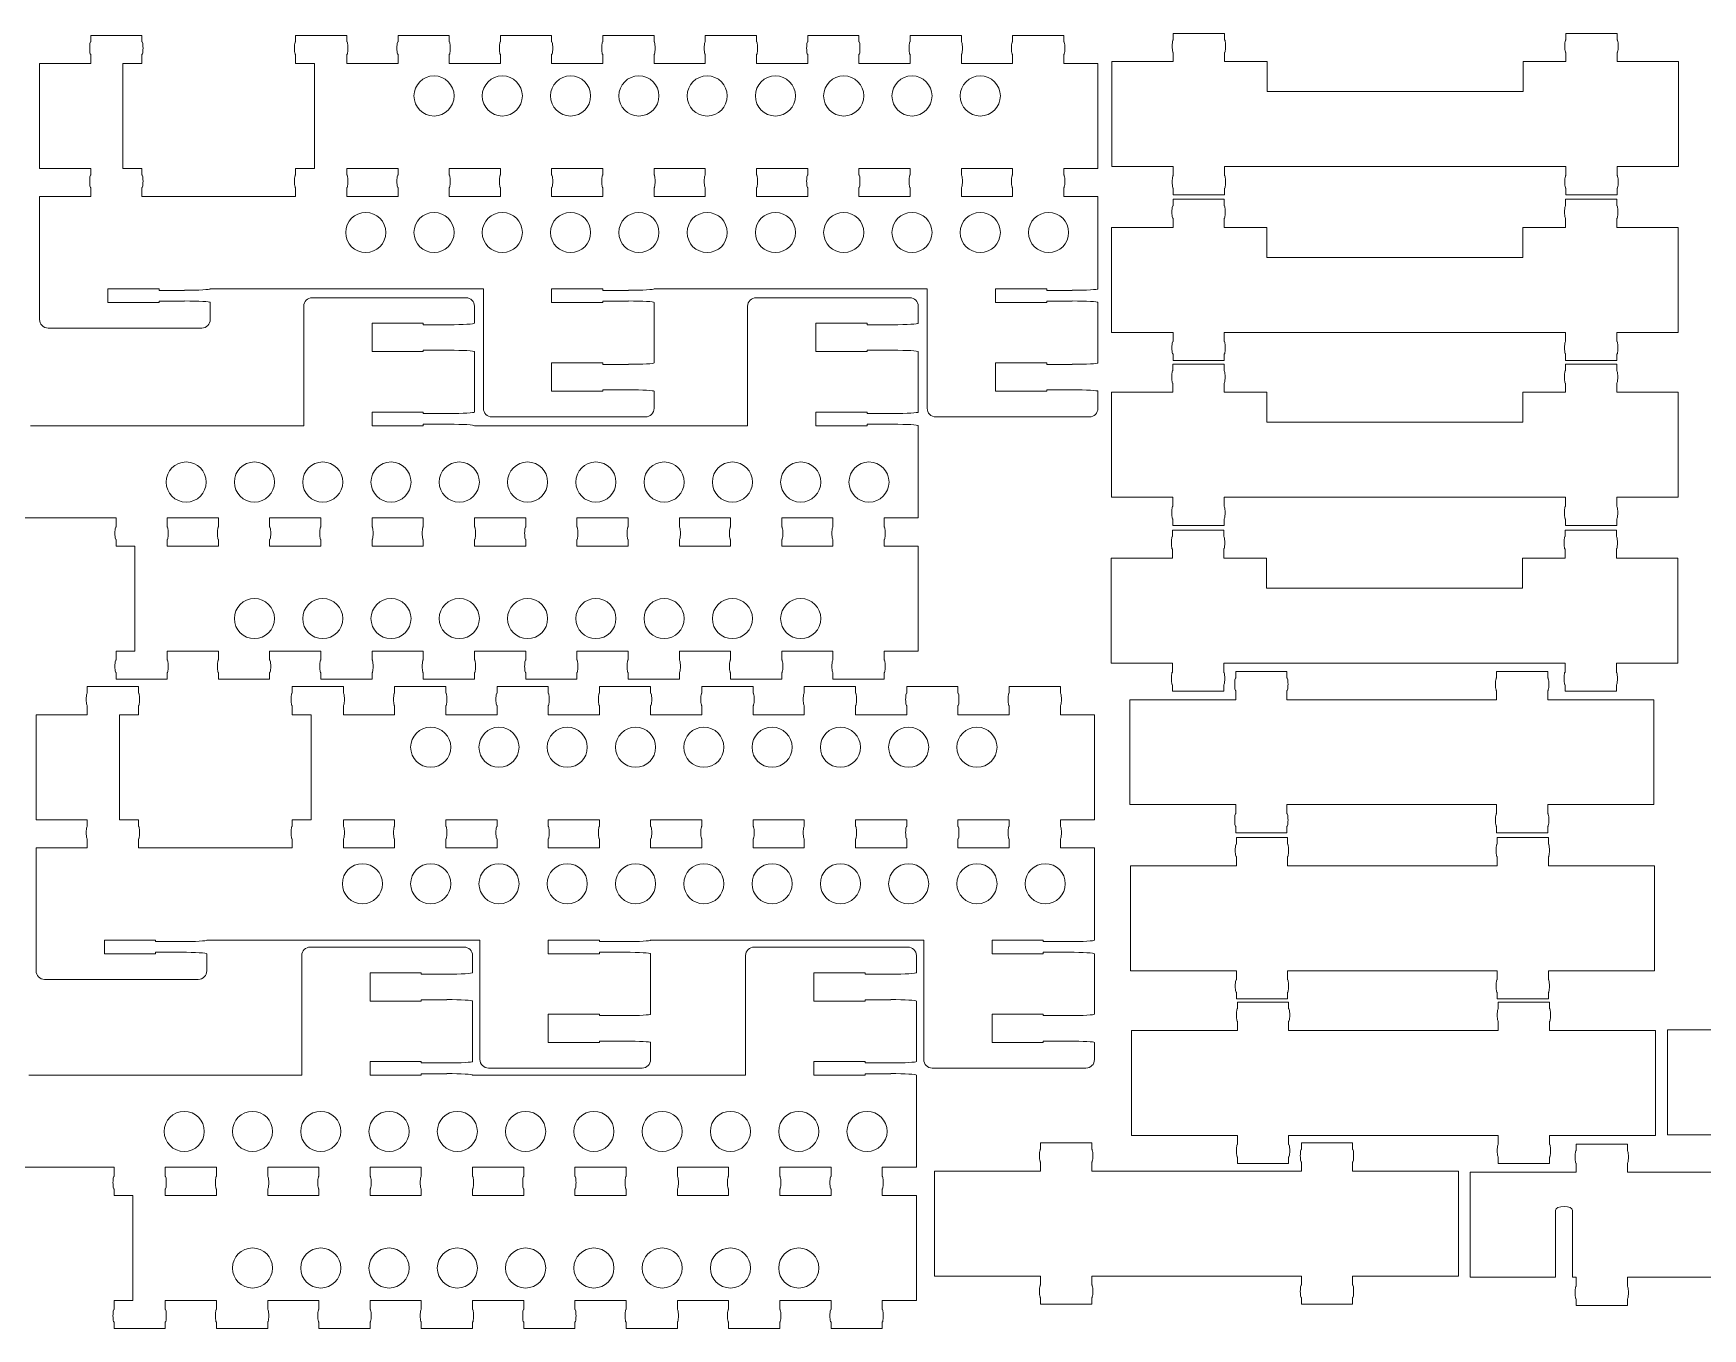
# Model space of a CAD drawing. Header units: millimetres. Extents: x 6 to 617, y 2 to 305.
# Drawn here: x 312.8 to 508.4, y 2.6 to 154.3 of the extents above; entities that cross this region are included whole.
import ezdxf

# ---------------------------------------------------------------- set-up
doc = ezdxf.new("R2010")
doc.units = ezdxf.units.MM
doc.header["$LTSCALE"] = 12.7
doc.layers.add('Visible', color=1, linetype='Continuous', lineweight=13)

msp = doc.modelspace()

# ---------------------------------------------------------------- linework, layer by layer
at = {"layer": 'Visible'}
for p, q in [((319.52, 153.36), (319.52, 154.11)), ((319.52, 154.11), (325.52, 154.11)), ((325.52, 153.36), (325.52, 154.11)), ((343.52, 153.36), (343.52, 154.11)), ((343.52, 154.11), (349.52, 154.11)), ((349.52, 153.36), (349.52, 154.11)), ((355.52, 153.36), (355.52, 154.11)), ((355.52, 154.11), (361.52, 154.11)), ((361.52, 153.36), (361.52, 154.11)), ((367.52, 153.36), (367.52, 154.11)), ((367.52, 154.11), (373.52, 154.11)), ((373.52, 153.36), (373.52, 154.11)), ((379.52, 153.36), (379.52, 154.11)), ((379.52, 154.11), (385.52, 154.11)), ((385.52, 153.36), (385.52, 154.11)), ((391.52, 153.36), (391.52, 154.11)), ((391.52, 154.11), (397.52, 154.11)), ((397.52, 153.36), (397.52, 154.11)), ((403.52, 153.36), (403.52, 154.11)), ((403.52, 154.11), (409.52, 154.11)), ((409.52, 153.36), (409.52, 154.11)), ((415.52, 153.36), (415.52, 154.11)), ((415.52, 154.11), (421.52, 154.11)), ((421.52, 153.36), (421.52, 154.11)), ((427.52, 153.36), (427.52, 154.11)), ((427.52, 154.11), (433.52, 154.11)), ((433.52, 153.36), (433.52, 154.11)), ((446.35, 153.59), (446.35, 154.34)), ((452.35, 154.34), (446.35, 154.34)), ((452.35, 153.59), (452.35, 154.34)), ((492.35, 153.59), (492.35, 154.34)), ((492.35, 154.34), (498.35, 154.34)), ((498.35, 153.59), (498.35, 154.34)), ((313.52, 150.81), (313.52, 138.51)), ((319.52, 150.81), (313.52, 150.81)), ((319.52, 150.81), (319.52, 151.86)), ((325.52, 150.81), (323.29, 150.81)), ((323.29, 138.51), (323.29, 150.81)), ((325.52, 150.81), (325.52, 151.86)), ((343.52, 150.81), (343.52, 151.86)), ((345.74, 150.81), (343.52, 150.81)), ((345.74, 138.51), (345.74, 150.81)), ((349.52, 150.81), (349.52, 151.86)), ((355.52, 150.81), (349.52, 150.81)), ((355.52, 150.81), (355.52, 151.86)), ((361.52, 150.81), (361.52, 151.86)), ((367.52, 150.81), (361.52, 150.81)), ((367.52, 150.81), (367.52, 151.86)), ((373.52, 150.81), (373.52, 151.86)), ((379.52, 150.81), (373.52, 150.81)), ((379.52, 150.81), (379.52, 151.86)), ((385.52, 150.81), (385.52, 151.86)), ((391.52, 150.81), (385.52, 150.81)), ((391.52, 150.81), (391.52, 151.86)), ((397.52, 150.81), (397.52, 151.86)), ((403.52, 150.81), (397.52, 150.81)), ((403.52, 150.81), (403.52, 151.86)), ((409.52, 150.81), (409.52, 151.86)), ((415.52, 150.81), (409.52, 150.81)), ((415.52, 150.81), (415.52, 151.86)), ((421.52, 150.81), (421.52, 151.86)), ((427.52, 150.81), (421.52, 150.81)), ((427.52, 150.81), (427.52, 151.86)), ((433.52, 150.81), (433.52, 151.86)), ((437.52, 150.81), (433.52, 150.81)), ((437.52, 150.81), (437.52, 138.51)), ((439.15, 138.74), (439.15, 151.04)), ((446.35, 151.04), (439.15, 151.04)), ((446.35, 151.04), (446.35, 152.09)), ((452.35, 151.04), (452.35, 152.09)), ((457.35, 151.04), (452.35, 151.04)), ((457.35, 151.04), (457.35, 147.54)), ((487.35, 151.04), (487.35, 147.54)), ((492.35, 151.04), (487.35, 151.04)), ((492.35, 151.04), (492.35, 152.09)), ((498.35, 151.04), (498.35, 152.09)), ((505.55, 151.04), (498.35, 151.04)), ((505.55, 138.74), (505.55, 151.04)), ((487.35, 147.54), (457.35, 147.54)), ((319.52, 138.51), (313.52, 138.51)), ((319.52, 137.76), (319.52, 138.51)), ((325.52, 138.51), (323.29, 138.51)), ((325.52, 137.76), (325.52, 138.51)), ((343.52, 137.76), (343.52, 138.51)), ((345.74, 138.51), (343.52, 138.51)), ((355.52, 138.51), (349.52, 138.51)), ((349.52, 137.76), (349.52, 138.51)), ((355.52, 137.76), (355.52, 138.51)), ((361.52, 137.76), (361.52, 138.51)), ((367.52, 138.51), (361.52, 138.51)), ((367.52, 137.76), (367.52, 138.51)), ((379.52, 138.51), (373.52, 138.51)), ((373.52, 137.76), (373.52, 138.51)), ((379.52, 137.76), (379.52, 138.51)), ((391.52, 138.51), (385.52, 138.51)), ((385.52, 137.76), (385.52, 138.51)), ((391.52, 137.76), (391.52, 138.51)), ((403.52, 138.51), (397.52, 138.51)), ((397.52, 137.76), (397.52, 138.51)), ((403.52, 137.76), (403.52, 138.51)), ((415.52, 138.51), (409.52, 138.51)), ((409.52, 137.76), (409.52, 138.51)), ((415.52, 137.76), (415.52, 138.51)), ((427.52, 138.51), (421.52, 138.51)), ((421.52, 137.76), (421.52, 138.51)), ((427.52, 137.76), (427.52, 138.51)), ((437.52, 138.51), (433.52, 138.51)), ((433.52, 137.76), (433.52, 138.51)), ((446.35, 138.74), (439.15, 138.74)), ((446.35, 138.74), (446.35, 137.69)), ((492.35, 138.74), (452.35, 138.74)), ((452.35, 138.74), (452.35, 137.69)), ((492.35, 138.74), (492.35, 137.69)), ((505.55, 138.74), (498.35, 138.74)), ((498.35, 138.74), (498.35, 137.69)), ((313.52, 135.21), (313.52, 120.81)), ((313.52, 135.21), (319.52, 135.21)), ((319.52, 135.21), (319.52, 136.26)), ((325.52, 135.21), (325.52, 136.26)), ((325.52, 135.21), (343.52, 135.21)), ((343.52, 135.21), (343.52, 136.26)), ((349.52, 135.21), (349.52, 136.26)), ((349.52, 135.21), (355.52, 135.21)), ((355.52, 135.21), (355.52, 136.26)), ((361.52, 135.21), (361.52, 136.26)), ((361.52, 135.21), (367.52, 135.21)), ((367.52, 135.21), (367.52, 136.26)), ((373.52, 135.21), (373.52, 136.26)), ((373.52, 135.21), (379.52, 135.21)), ((379.52, 135.21), (379.52, 136.26)), ((385.52, 135.21), (385.52, 136.26)), ((385.52, 135.21), (391.52, 135.21)), ((391.52, 135.21), (391.52, 136.26)), ((397.52, 135.21), (397.52, 136.26)), ((397.52, 135.21), (403.52, 135.21)), ((403.52, 135.21), (403.52, 136.26)), ((409.52, 135.21), (409.52, 136.26)), ((409.52, 135.21), (415.52, 135.21)), ((415.52, 135.21), (415.52, 136.26)), ((421.52, 135.21), (421.52, 136.26)), ((421.52, 135.21), (427.52, 135.21)), ((427.52, 135.21), (427.52, 136.26)), ((433.52, 135.21), (433.52, 136.26)), ((433.52, 135.21), (437.52, 135.21)), ((437.52, 135.21), (437.52, 124.41)), ((446.35, 136.19), (446.35, 135.44)), ((452.35, 135.44), (446.35, 135.44)), ((452.35, 136.19), (452.35, 135.44)), ((492.35, 136.19), (492.35, 135.44)), ((492.35, 135.44), (498.35, 135.44)), ((498.35, 136.19), (498.35, 135.44)), ((446.32, 134.15), (446.32, 134.9)), ((452.32, 134.9), (446.32, 134.9)), ((452.32, 134.15), (452.32, 134.9)), ((492.32, 134.15), (492.32, 134.9)), ((492.32, 134.9), (498.32, 134.9)), ((498.32, 134.15), (498.32, 134.9)), ((439.12, 119.3), (439.12, 131.6)), ((446.32, 131.6), (439.12, 131.6)), ((446.32, 131.6), (446.32, 132.65)), ((452.32, 131.6), (452.32, 132.65)), ((457.32, 131.6), (452.32, 131.6)), ((457.32, 131.6), (457.32, 128.1)), ((487.32, 131.6), (487.32, 128.1)), ((492.32, 131.6), (487.32, 131.6)), ((492.32, 131.6), (492.32, 132.65)), ((498.32, 131.6), (498.32, 132.65)), ((505.52, 131.6), (498.32, 131.6)), ((505.52, 119.3), (505.52, 131.6)), ((487.32, 128.1), (457.32, 128.1)), ((321.52, 124.41), (321.52, 122.81)), ((327.52, 124.41), (321.52, 124.41)), ((327.52, 124.23), (327.52, 124.41)), ((330.52, 124.23), (327.52, 124.23)), ((365.52, 124.41), (333.52, 124.41)), ((345.48, 123.37), (363.48, 123.37)), ((365.52, 124.41), (365.52, 110.41)), ((373.52, 124.41), (373.52, 122.81)), ((379.52, 124.41), (373.52, 124.41)), ((379.52, 124.23), (379.52, 124.41)), ((382.52, 124.23), (379.52, 124.23)), ((417.52, 124.41), (385.52, 124.41)), ((397.48, 123.37), (415.48, 123.37)), ((417.52, 124.41), (417.52, 110.41)), ((425.52, 124.41), (425.52, 122.81)), ((431.52, 124.41), (425.52, 124.41)), ((431.52, 124.23), (431.52, 124.41)), ((434.52, 124.23), (431.52, 124.23)), ((321.52, 122.81), (327.52, 122.81)), ((327.52, 122.98), (327.52, 122.81)), ((330.52, 122.98), (327.52, 122.98)), ((333.52, 122.81), (333.52, 120.81)), ((344.48, 108.37), (344.48, 122.37)), ((364.48, 120.37), (364.48, 122.37)), ((373.52, 122.81), (379.52, 122.81)), ((379.52, 122.98), (379.52, 122.81)), ((382.52, 122.98), (379.52, 122.98)), ((385.52, 122.81), (385.52, 115.73)), ((396.48, 108.37), (396.48, 122.37)), ((416.48, 120.37), (416.48, 122.37)), ((425.52, 122.81), (431.52, 122.81)), ((431.52, 122.98), (431.52, 122.81)), ((434.52, 122.98), (431.52, 122.98)), ((437.52, 122.81), (437.52, 115.73)), ((314.52, 119.81), (332.52, 119.81)), ((352.48, 120.37), (358.48, 120.37)), ((352.48, 117.05), (352.48, 120.37)), ((358.48, 120.2), (358.48, 120.37)), ((361.48, 120.2), (358.48, 120.2)), ((404.48, 120.37), (410.48, 120.37)), ((404.48, 117.05), (404.48, 120.37)), ((410.48, 120.2), (410.48, 120.37)), ((413.48, 120.2), (410.48, 120.2)), ((446.32, 119.3), (439.12, 119.3)), ((446.32, 119.3), (446.32, 118.25)), ((492.32, 119.3), (452.32, 119.3)), ((452.32, 119.3), (452.32, 118.25)), ((492.32, 119.3), (492.32, 118.25)), ((505.52, 119.3), (498.32, 119.3)), ((498.32, 119.3), (498.32, 118.25)), ((352.48, 117.05), (358.48, 117.05)), ((358.48, 117.21), (358.48, 117.05)), ((361.48, 117.21), (358.48, 117.21)), ((364.48, 109.97), (364.48, 117.05)), ((373.52, 115.73), (379.52, 115.73)), ((373.52, 115.73), (373.52, 112.41)), ((379.52, 115.56), (379.52, 115.73)), ((382.52, 115.56), (379.52, 115.56)), ((404.48, 117.05), (410.48, 117.05)), ((410.48, 117.21), (410.48, 117.05)), ((413.48, 117.21), (410.48, 117.21)), ((416.48, 109.97), (416.48, 117.05)), ((425.52, 115.73), (431.52, 115.73)), ((425.52, 115.73), (425.52, 112.41)), ((431.52, 115.56), (431.52, 115.73)), ((434.52, 115.56), (431.52, 115.56)), ((446.3, 114.84), (446.3, 115.59)), ((452.3, 115.59), (446.3, 115.59)), ((446.32, 116.75), (446.32, 116)), ((452.32, 116), (446.32, 116)), ((452.3, 114.84), (452.3, 115.59)), ((452.32, 116.75), (452.32, 116)), ((492.3, 114.84), (492.3, 115.59)), ((492.3, 115.59), (498.3, 115.59)), ((492.32, 116.75), (492.32, 116)), ((492.32, 116), (498.32, 116)), ((498.3, 114.84), (498.3, 115.59)), ((498.32, 116.75), (498.32, 116)), ((373.52, 112.41), (379.52, 112.41)), ((379.52, 112.57), (379.52, 112.41)), ((382.52, 112.57), (379.52, 112.57)), ((385.52, 112.41), (385.52, 110.41)), ((425.52, 112.41), (431.52, 112.41)), ((431.52, 112.57), (431.52, 112.41)), ((434.52, 112.57), (431.52, 112.57)), ((437.52, 112.41), (437.52, 110.41)), ((439.1, 99.99), (439.1, 112.29)), ((446.3, 112.29), (439.1, 112.29)), ((446.3, 112.29), (446.3, 113.34)), ((452.3, 112.29), (452.3, 113.34)), ((457.3, 112.29), (452.3, 112.29)), ((457.3, 112.29), (457.3, 108.79)), ((487.3, 112.29), (487.3, 108.79)), ((492.3, 112.29), (487.3, 112.29)), ((492.3, 112.29), (492.3, 113.34)), ((498.3, 112.29), (498.3, 113.34)), ((505.5, 112.29), (498.3, 112.29)), ((505.5, 99.99), (505.5, 112.29)), ((352.48, 109.97), (358.48, 109.97)), ((352.48, 108.37), (352.48, 109.97)), ((358.48, 109.79), (358.48, 109.97)), ((361.48, 109.79), (358.48, 109.79)), ((404.48, 109.97), (410.48, 109.97)), ((404.48, 108.37), (404.48, 109.97)), ((410.48, 109.79), (410.48, 109.97)), ((413.48, 109.79), (410.48, 109.79)), ((344.48, 108.37), (312.48, 108.37)), ((358.48, 108.37), (352.48, 108.37)), ((358.48, 108.54), (358.48, 108.37)), ((361.48, 108.54), (358.48, 108.54)), ((396.48, 108.37), (364.48, 108.37)), ((366.52, 109.41), (384.52, 109.41)), ((410.48, 108.37), (404.48, 108.37)), ((410.48, 108.54), (410.48, 108.37)), ((413.48, 108.54), (410.48, 108.54)), ((416.48, 97.57), (416.48, 108.37)), ((418.52, 109.41), (436.52, 109.41)), ((487.3, 108.79), (457.3, 108.79)), ((446.3, 99.99), (439.1, 99.99)), ((446.3, 99.99), (446.3, 98.94)), ((492.3, 99.99), (452.3, 99.99)), ((452.3, 99.99), (452.3, 98.94)), ((492.3, 99.99), (492.3, 98.94)), ((505.5, 99.99), (498.3, 99.99)), ((498.3, 99.99), (498.3, 98.94)), ((304.48, 97.57), (322.48, 97.57)), ((322.48, 97.57), (322.48, 96.52)), ((328.48, 97.57), (334.48, 97.57)), ((328.48, 97.57), (328.48, 96.52)), ((334.48, 97.57), (334.48, 96.52)), ((340.48, 97.57), (346.48, 97.57)), ((340.48, 97.57), (340.48, 96.52)), ((346.48, 97.57), (346.48, 96.52)), ((352.48, 97.57), (358.48, 97.57)), ((352.48, 97.57), (352.48, 96.52)), ((358.48, 97.57), (358.48, 96.52)), ((364.48, 97.57), (370.48, 97.57)), ((364.48, 97.57), (364.48, 96.52)), ((370.48, 97.57), (370.48, 96.52)), ((376.48, 97.57), (382.48, 97.57)), ((376.48, 97.57), (376.48, 96.52)), ((382.48, 97.57), (382.48, 96.52)), ((388.48, 97.57), (394.48, 97.57)), ((388.48, 97.57), (388.48, 96.52)), ((394.48, 97.57), (394.48, 96.52)), ((400.48, 97.57), (406.48, 97.57)), ((400.48, 97.57), (400.48, 96.52)), ((406.48, 97.57), (406.48, 96.52)), ((412.48, 97.57), (416.48, 97.57)), ((412.48, 97.57), (412.48, 96.52)), ((446.26, 95.4), (446.26, 96.15)), ((452.26, 96.15), (446.26, 96.15)), ((446.3, 97.44), (446.3, 96.69)), ((452.3, 96.69), (446.3, 96.69)), ((452.26, 95.4), (452.26, 96.15)), ((452.3, 97.44), (452.3, 96.69)), ((492.26, 95.4), (492.26, 96.15)), ((492.26, 96.15), (498.26, 96.15)), ((492.3, 97.44), (492.3, 96.69)), ((492.3, 96.69), (498.3, 96.69)), ((498.26, 95.4), (498.26, 96.15)), ((498.3, 97.44), (498.3, 96.69)), ((322.48, 95.02), (322.48, 94.27)), ((322.48, 94.27), (324.7, 94.27)), ((324.7, 81.97), (324.7, 94.27)), ((328.48, 95.02), (328.48, 94.27)), ((334.48, 94.27), (328.48, 94.27)), ((334.48, 95.02), (334.48, 94.27)), ((340.48, 95.02), (340.48, 94.27)), ((346.48, 94.27), (340.48, 94.27)), ((346.48, 95.02), (346.48, 94.27)), ((352.48, 95.02), (352.48, 94.27)), ((358.48, 94.27), (352.48, 94.27)), ((358.48, 95.02), (358.48, 94.27)), ((364.48, 95.02), (364.48, 94.27)), ((370.48, 94.27), (364.48, 94.27)), ((370.48, 95.02), (370.48, 94.27)), ((376.48, 95.02), (376.48, 94.27)), ((382.48, 94.27), (376.48, 94.27)), ((382.48, 95.02), (382.48, 94.27)), ((388.48, 95.02), (388.48, 94.27)), ((394.48, 94.27), (388.48, 94.27)), ((394.48, 95.02), (394.48, 94.27)), ((400.48, 95.02), (400.48, 94.27)), ((406.48, 94.27), (400.48, 94.27)), ((406.48, 95.02), (406.48, 94.27)), ((412.48, 95.02), (412.48, 94.27)), ((416.48, 94.27), (412.48, 94.27)), ((416.48, 81.97), (416.48, 94.27)), ((446.26, 92.85), (446.26, 93.9)), ((452.26, 92.85), (452.26, 93.9)), ((492.26, 92.85), (492.26, 93.9)), ((498.26, 92.85), (498.26, 93.9)), ((439.06, 80.55), (439.06, 92.85)), ((446.26, 92.85), (439.06, 92.85)), ((457.26, 92.85), (452.26, 92.85)), ((457.26, 92.85), (457.26, 89.35)), ((487.26, 92.85), (487.26, 89.35)), ((492.26, 92.85), (487.26, 92.85)), ((505.46, 92.85), (498.26, 92.85)), ((505.46, 80.55), (505.46, 92.85)), ((487.26, 89.35), (457.26, 89.35)), ((322.48, 81.97), (322.48, 80.92)), ((322.48, 81.97), (324.7, 81.97)), ((334.48, 81.97), (328.48, 81.97)), ((328.48, 81.97), (328.48, 80.92)), ((334.48, 81.97), (334.48, 80.92)), ((346.48, 81.97), (340.48, 81.97)), ((340.48, 81.97), (340.48, 80.92)), ((346.48, 81.97), (346.48, 80.92)), ((358.48, 81.97), (352.48, 81.97)), ((352.48, 81.97), (352.48, 80.92)), ((358.48, 81.97), (358.48, 80.92)), ((370.48, 81.97), (364.48, 81.97)), ((364.48, 81.97), (364.48, 80.92)), ((370.48, 81.97), (370.48, 80.92)), ((382.48, 81.97), (376.48, 81.97)), ((376.48, 81.97), (376.48, 80.92)), ((382.48, 81.97), (382.48, 80.92)), ((394.48, 81.97), (388.48, 81.97)), ((388.48, 81.97), (388.48, 80.92)), ((394.48, 81.97), (394.48, 80.92)), ((406.48, 81.97), (400.48, 81.97)), ((400.48, 81.97), (400.48, 80.92)), ((406.48, 81.97), (406.48, 80.92)), ((416.48, 81.97), (412.48, 81.97)), ((412.48, 81.97), (412.48, 80.92)), ((446.26, 80.55), (439.06, 80.55)), ((446.26, 80.55), (446.26, 79.5)), ((492.26, 80.55), (452.26, 80.55)), ((452.26, 80.55), (452.26, 79.5)), ((492.26, 80.55), (492.26, 79.5)), ((505.46, 80.55), (498.26, 80.55)), ((498.26, 80.55), (498.26, 79.5)), ((322.48, 79.42), (322.48, 78.67)), ((322.48, 78.67), (328.48, 78.67)), ((328.48, 79.42), (328.48, 78.67)), ((334.48, 79.42), (334.48, 78.67)), ((334.48, 78.67), (340.48, 78.67)), ((340.48, 79.42), (340.48, 78.67)), ((346.48, 79.42), (346.48, 78.67)), ((346.48, 78.67), (352.48, 78.67)), ((352.48, 79.42), (352.48, 78.67)), ((358.48, 79.42), (358.48, 78.67)), ((358.48, 78.67), (364.48, 78.67)), ((364.48, 79.42), (364.48, 78.67)), ((370.48, 79.42), (370.48, 78.67)), ((370.48, 78.67), (376.48, 78.67)), ((376.48, 79.42), (376.48, 78.67)), ((382.48, 79.42), (382.48, 78.67)), ((382.48, 78.67), (388.48, 78.67)), ((388.48, 79.42), (388.48, 78.67)), ((394.48, 79.42), (394.48, 78.67)), ((394.48, 78.67), (400.48, 78.67)), ((400.48, 79.42), (400.48, 78.67)), ((406.48, 79.42), (406.48, 78.67)), ((406.48, 78.67), (412.48, 78.67)), ((412.48, 79.42), (412.48, 78.67)), ((453.67, 78.82), (453.67, 79.57)), ((459.67, 79.57), (453.67, 79.57)), ((459.67, 78.82), (459.67, 79.57)), ((484.23, 78.82), (484.23, 79.57)), ((484.23, 79.57), (490.23, 79.57)), ((490.23, 78.82), (490.23, 79.57)), ((319.12, 77.05), (319.12, 77.8)), ((319.12, 77.8), (325.12, 77.8)), ((325.12, 77.05), (325.12, 77.8)), ((343.12, 77.05), (343.12, 77.8)), ((343.12, 77.8), (349.12, 77.8)), ((349.12, 77.05), (349.12, 77.8)), ((355.12, 77.05), (355.12, 77.8)), ((355.12, 77.8), (361.12, 77.8)), ((361.12, 77.05), (361.12, 77.8)), ((367.12, 77.05), (367.12, 77.8)), ((367.12, 77.8), (373.12, 77.8)), ((373.12, 77.05), (373.12, 77.8)), ((379.12, 77.05), (379.12, 77.8)), ((379.12, 77.8), (385.12, 77.8)), ((385.12, 77.05), (385.12, 77.8)), ((391.12, 77.05), (391.12, 77.8)), ((391.12, 77.8), (397.12, 77.8)), ((397.12, 77.05), (397.12, 77.8)), ((403.12, 77.05), (403.12, 77.8)), ((403.12, 77.8), (409.12, 77.8)), ((409.12, 77.05), (409.12, 77.8)), ((415.12, 77.05), (415.12, 77.8)), ((415.12, 77.8), (421.12, 77.8)), ((421.12, 77.05), (421.12, 77.8)), ((427.12, 77.05), (427.12, 77.8)), ((427.12, 77.8), (433.12, 77.8)), ((433.12, 77.05), (433.12, 77.8)), ((446.26, 78), (446.26, 77.25)), ((452.26, 77.25), (446.26, 77.25)), ((452.26, 78), (452.26, 77.25)), ((453.67, 76.27), (453.67, 77.32)), ((459.67, 76.27), (459.67, 77.32)), ((484.23, 76.27), (484.23, 77.32)), ((490.23, 76.27), (490.23, 77.32)), ((492.26, 78), (492.26, 77.25)), ((492.26, 77.25), (498.26, 77.25)), ((498.26, 78), (498.26, 77.25)), ((313.12, 74.5), (313.12, 62.2)), ((319.12, 74.5), (313.12, 74.5)), ((319.12, 74.5), (319.12, 75.55)), ((325.12, 74.5), (322.9, 74.5)), ((322.9, 62.2), (322.9, 74.5)), ((325.12, 74.5), (325.12, 75.55)), ((343.12, 74.5), (343.12, 75.55)), ((345.35, 74.5), (343.12, 74.5)), ((345.35, 62.2), (345.35, 74.5)), ((349.12, 74.5), (349.12, 75.55)), ((355.12, 74.5), (349.12, 74.5)), ((355.12, 74.5), (355.12, 75.55)), ((361.12, 74.5), (361.12, 75.55)), ((367.12, 74.5), (361.12, 74.5)), ((367.12, 74.5), (367.12, 75.55)), ((373.12, 74.5), (373.12, 75.55)), ((379.12, 74.5), (373.12, 74.5)), ((379.12, 74.5), (379.12, 75.55)), ((385.12, 74.5), (385.12, 75.55)), ((391.12, 74.5), (385.12, 74.5)), ((391.12, 74.5), (391.12, 75.55)), ((397.12, 74.5), (397.12, 75.55)), ((403.12, 74.5), (397.12, 74.5)), ((403.12, 74.5), (403.12, 75.55)), ((409.12, 74.5), (409.12, 75.55)), ((415.12, 74.5), (409.12, 74.5)), ((415.12, 74.5), (415.12, 75.55)), ((421.12, 74.5), (421.12, 75.55)), ((427.12, 74.5), (421.12, 74.5)), ((427.12, 74.5), (427.12, 75.55)), ((433.12, 74.5), (433.12, 75.55)), ((437.12, 74.5), (433.12, 74.5)), ((437.12, 74.5), (437.12, 62.2)), ((441.25, 63.97), (441.25, 76.27)), ((453.67, 76.27), (441.25, 76.27)), ((484.23, 76.27), (459.67, 76.27)), ((502.65, 76.27), (490.23, 76.27)), ((502.65, 63.97), (502.65, 76.27)), ((453.67, 63.97), (441.25, 63.97)), ((453.67, 63.97), (453.67, 62.92)), ((484.23, 63.97), (459.67, 63.97)), ((459.67, 63.97), (459.67, 62.92)), ((484.23, 63.97), (484.23, 62.92)), ((502.65, 63.97), (490.23, 63.97)), ((490.23, 63.97), (490.23, 62.92)), ((319.12, 62.2), (313.12, 62.2)), ((319.12, 61.45), (319.12, 62.2)), ((325.12, 62.2), (322.9, 62.2)), ((325.12, 61.45), (325.12, 62.2)), ((343.12, 61.45), (343.12, 62.2)), ((345.35, 62.2), (343.12, 62.2)), ((355.12, 62.2), (349.12, 62.2)), ((349.12, 61.45), (349.12, 62.2)), ((355.12, 61.45), (355.12, 62.2)), ((361.12, 61.45), (361.12, 62.2)), ((367.12, 62.2), (361.12, 62.2)), ((367.12, 61.45), (367.12, 62.2)), ((379.12, 62.2), (373.12, 62.2)), ((373.12, 61.45), (373.12, 62.2)), ((379.12, 61.45), (379.12, 62.2)), ((391.12, 62.2), (385.12, 62.2)), ((385.12, 61.45), (385.12, 62.2)), ((391.12, 61.45), (391.12, 62.2)), ((403.12, 62.2), (397.12, 62.2)), ((397.12, 61.45), (397.12, 62.2)), ((403.12, 61.45), (403.12, 62.2)), ((415.12, 62.2), (409.12, 62.2)), ((409.12, 61.45), (409.12, 62.2)), ((415.12, 61.45), (415.12, 62.2)), ((427.12, 62.2), (421.12, 62.2)), ((421.12, 61.45), (421.12, 62.2)), ((427.12, 61.45), (427.12, 62.2)), ((437.12, 62.2), (433.12, 62.2)), ((433.12, 61.45), (433.12, 62.2)), ((453.67, 61.42), (453.67, 60.67)), ((459.67, 60.67), (453.67, 60.67)), ((459.67, 61.42), (459.67, 60.67)), ((484.23, 61.42), (484.23, 60.67)), ((484.23, 60.67), (490.23, 60.67)), ((490.23, 61.42), (490.23, 60.67)), ((313.12, 58.9), (313.12, 44.5)), ((313.12, 58.9), (319.12, 58.9)), ((319.12, 58.9), (319.12, 59.95)), ((325.12, 58.9), (325.12, 59.95)), ((325.12, 58.9), (343.12, 58.9)), ((343.12, 58.9), (343.12, 59.95)), ((349.12, 58.9), (349.12, 59.95)), ((349.12, 58.9), (355.12, 58.9)), ((355.12, 58.9), (355.12, 59.95)), ((361.12, 58.9), (361.12, 59.95)), ((361.12, 58.9), (367.12, 58.9)), ((367.12, 58.9), (367.12, 59.95)), ((373.12, 58.9), (373.12, 59.95)), ((373.12, 58.9), (379.12, 58.9)), ((379.12, 58.9), (379.12, 59.95)), ((385.12, 58.9), (385.12, 59.95)), ((385.12, 58.9), (391.12, 58.9)), ((391.12, 58.9), (391.12, 59.95)), ((397.12, 58.9), (397.12, 59.95)), ((397.12, 58.9), (403.12, 58.9)), ((403.12, 58.9), (403.12, 59.95)), ((409.12, 58.9), (409.12, 59.95)), ((409.12, 58.9), (415.12, 58.9)), ((415.12, 58.9), (415.12, 59.95)), ((421.12, 58.9), (421.12, 59.95)), ((421.12, 58.9), (427.12, 58.9)), ((427.12, 58.9), (427.12, 59.95)), ((433.12, 58.9), (433.12, 59.95)), ((433.12, 58.9), (437.12, 58.9)), ((437.12, 58.9), (437.12, 48.1)), ((453.74, 59.36), (453.74, 60.11)), ((459.74, 60.11), (453.74, 60.11)), ((459.74, 59.36), (459.74, 60.11)), ((484.3, 59.36), (484.3, 60.11)), ((484.3, 60.11), (490.3, 60.11)), ((490.3, 59.36), (490.3, 60.11)), ((441.32, 44.51), (441.32, 56.81)), ((453.74, 56.81), (441.32, 56.81)), ((453.74, 56.81), (453.74, 57.86)), ((459.74, 56.81), (459.74, 57.86)), ((484.3, 56.81), (459.74, 56.81)), ((484.3, 56.81), (484.3, 57.86)), ((490.3, 56.81), (490.3, 57.86)), ((502.72, 56.81), (490.3, 56.81)), ((502.72, 44.51), (502.72, 56.81)), ((321.12, 48.1), (321.12, 46.5)), ((327.12, 48.1), (321.12, 48.1)), ((327.12, 47.92), (327.12, 48.1)), ((330.12, 47.92), (327.12, 47.92)), ((365.12, 48.1), (333.12, 48.1)), ((345.25, 47.28), (363.25, 47.28)), ((365.12, 48.1), (365.12, 34.1)), ((373.12, 48.1), (373.12, 46.5)), ((379.12, 48.1), (373.12, 48.1)), ((379.12, 47.92), (379.12, 48.1)), ((382.12, 47.92), (379.12, 47.92)), ((417.12, 48.1), (385.12, 48.1)), ((397.25, 47.28), (415.25, 47.28)), ((417.12, 48.1), (417.12, 34.1)), ((425.12, 48.1), (425.12, 46.5)), ((431.12, 48.1), (425.12, 48.1)), ((431.12, 47.92), (431.12, 48.1)), ((434.12, 47.92), (431.12, 47.92)), ((321.12, 46.5), (327.12, 46.5)), ((327.12, 46.67), (327.12, 46.5)), ((330.12, 46.67), (327.12, 46.67)), ((333.12, 46.5), (333.12, 44.5)), ((344.25, 32.28), (344.25, 46.28)), ((364.25, 44.28), (364.25, 46.28)), ((373.12, 46.5), (379.12, 46.5)), ((379.12, 46.67), (379.12, 46.5)), ((382.12, 46.67), (379.12, 46.67)), ((385.12, 46.5), (385.12, 39.42)), ((396.25, 32.28), (396.25, 46.28)), ((416.25, 44.28), (416.25, 46.28)), ((425.12, 46.5), (431.12, 46.5)), ((431.12, 46.67), (431.12, 46.5)), ((434.12, 46.67), (431.12, 46.67)), ((437.12, 46.5), (437.12, 39.42)), ((314.12, 43.5), (332.12, 43.5)), ((352.25, 44.28), (358.25, 44.28)), ((352.25, 40.96), (352.25, 44.28)), ((358.25, 44.11), (358.25, 44.28)), ((361.25, 44.11), (358.25, 44.11)), ((404.25, 44.28), (410.25, 44.28)), ((404.25, 40.96), (404.25, 44.28)), ((410.25, 44.11), (410.25, 44.28)), ((413.25, 44.11), (410.25, 44.11)), ((453.74, 44.51), (441.32, 44.51)), ((453.74, 44.51), (453.74, 43.46)), ((484.3, 44.51), (459.74, 44.51)), ((459.74, 44.51), (459.74, 43.46)), ((484.3, 44.51), (484.3, 43.46)), ((502.72, 44.51), (490.3, 44.51)), ((490.3, 44.51), (490.3, 43.46)), ((358.25, 41.12), (358.25, 40.96)), ((361.25, 41.12), (358.25, 41.12)), ((410.25, 41.12), (410.25, 40.96)), ((413.25, 41.12), (410.25, 41.12)), ((453.74, 41.96), (453.74, 41.21)), ((459.74, 41.21), (453.74, 41.21)), ((459.74, 41.96), (459.74, 41.21)), ((484.3, 41.96), (484.3, 41.21)), ((484.3, 41.21), (490.3, 41.21)), ((490.3, 41.96), (490.3, 41.21)), ((352.25, 40.96), (358.25, 40.96)), ((364.25, 33.88), (364.25, 40.96)), ((373.12, 39.42), (379.12, 39.42)), ((373.12, 39.42), (373.12, 36.1)), ((379.12, 39.25), (379.12, 39.42)), ((382.12, 39.25), (379.12, 39.25)), ((404.25, 40.96), (410.25, 40.96)), ((416.25, 33.88), (416.25, 40.96)), ((425.12, 39.42), (431.12, 39.42)), ((425.12, 39.42), (425.12, 36.1)), ((431.12, 39.25), (431.12, 39.42)), ((434.12, 39.25), (431.12, 39.25)), ((453.87, 40.07), (453.87, 40.82)), ((459.87, 40.82), (453.87, 40.82)), ((459.87, 40.07), (459.87, 40.82)), ((484.43, 40.07), (484.43, 40.82)), ((484.43, 40.82), (490.43, 40.82)), ((490.43, 40.07), (490.43, 40.82)), ((441.45, 25.22), (441.45, 37.52)), ((453.87, 37.52), (441.45, 37.52)), ((453.87, 37.52), (453.87, 38.57)), ((459.87, 37.52), (459.87, 38.57)), ((484.43, 37.52), (459.87, 37.52)), ((484.43, 37.52), (484.43, 38.57)), ((490.43, 37.52), (490.43, 38.57)), ((502.85, 37.52), (490.43, 37.52)), ((502.85, 25.22), (502.85, 37.52)), ((504.27, 25.29), (504.27, 37.59)), ((516.69, 37.59), (504.27, 37.59)), ((373.12, 36.1), (379.12, 36.1)), ((379.12, 36.26), (379.12, 36.1)), ((382.12, 36.26), (379.12, 36.26)), ((385.12, 36.1), (385.12, 34.1)), ((425.12, 36.1), (431.12, 36.1)), ((431.12, 36.26), (431.12, 36.1)), ((434.12, 36.26), (431.12, 36.26)), ((437.12, 36.1), (437.12, 34.1)), ((352.25, 33.88), (358.25, 33.88)), ((352.25, 32.28), (352.25, 33.88)), ((358.25, 33.7), (358.25, 33.88)), ((361.25, 33.7), (358.25, 33.7)), ((404.25, 33.88), (410.25, 33.88)), ((404.25, 32.28), (404.25, 33.88)), ((410.25, 33.7), (410.25, 33.88)), ((413.25, 33.7), (410.25, 33.7)), ((344.25, 32.28), (312.25, 32.28)), ((358.25, 32.28), (352.25, 32.28)), ((358.25, 32.45), (358.25, 32.28)), ((361.25, 32.45), (358.25, 32.45)), ((396.25, 32.28), (364.25, 32.28)), ((366.12, 33.1), (384.12, 33.1)), ((410.25, 32.28), (404.25, 32.28)), ((410.25, 32.45), (410.25, 32.28)), ((413.25, 32.45), (410.25, 32.45)), ((416.25, 21.48), (416.25, 32.28)), ((418.12, 33.1), (436.12, 33.1)), ((430.8, 23.59), (430.8, 24.34)), ((436.8, 24.34), (430.8, 24.34)), ((436.8, 23.59), (436.8, 24.34)), ((453.87, 25.22), (441.45, 25.22)), ((453.87, 25.22), (453.87, 24.17)), ((484.43, 25.22), (459.87, 25.22)), ((459.87, 25.22), (459.87, 24.17)), ((461.36, 23.59), (461.36, 24.34)), ((461.36, 24.34), (467.36, 24.34)), ((467.36, 23.59), (467.36, 24.34)), ((484.43, 25.22), (484.43, 24.17)), ((502.85, 25.22), (490.43, 25.22)), ((490.43, 25.22), (490.43, 24.17)), ((493.55, 23.45), (493.55, 24.2)), ((499.55, 24.2), (493.55, 24.2)), ((499.55, 23.45), (499.55, 24.2)), ((514.27, 25.29), (504.27, 25.29)), ((430.8, 21.04), (430.8, 22.09)), ((436.8, 21.04), (436.8, 22.09)), ((453.87, 22.67), (453.87, 21.92)), ((459.87, 21.92), (453.87, 21.92)), ((459.87, 22.67), (459.87, 21.92)), ((461.36, 21.04), (461.36, 22.09)), ((467.36, 21.04), (467.36, 22.09)), ((484.43, 22.67), (484.43, 21.92)), ((484.43, 21.92), (490.43, 21.92)), ((490.43, 22.67), (490.43, 21.92)), ((493.55, 20.9), (493.55, 21.95)), ((499.55, 20.9), (499.55, 21.95)), ((304.25, 21.48), (322.25, 21.48)), ((322.25, 21.48), (322.25, 20.43)), ((328.25, 21.48), (334.25, 21.48)), ((328.25, 21.48), (328.25, 20.43)), ((334.25, 21.48), (334.25, 20.43)), ((340.25, 21.48), (346.25, 21.48)), ((340.25, 21.48), (340.25, 20.43)), ((346.25, 21.48), (346.25, 20.43)), ((352.25, 21.48), (358.25, 21.48)), ((352.25, 21.48), (352.25, 20.43)), ((358.25, 21.48), (358.25, 20.43)), ((364.25, 21.48), (370.25, 21.48)), ((364.25, 21.48), (364.25, 20.43)), ((370.25, 21.48), (370.25, 20.43)), ((376.25, 21.48), (382.25, 21.48)), ((376.25, 21.48), (376.25, 20.43)), ((382.25, 21.48), (382.25, 20.43)), ((388.25, 21.48), (394.25, 21.48)), ((388.25, 21.48), (388.25, 20.43)), ((394.25, 21.48), (394.25, 20.43)), ((400.25, 21.48), (406.25, 21.48)), ((400.25, 21.48), (400.25, 20.43)), ((406.25, 21.48), (406.25, 20.43)), ((412.25, 21.48), (416.25, 21.48)), ((412.25, 21.48), (412.25, 20.43)), ((418.38, 8.74), (418.38, 21.04)), ((430.8, 21.04), (418.38, 21.04)), ((461.36, 21.04), (436.8, 21.04)), ((479.78, 21.04), (467.36, 21.04)), ((479.78, 8.74), (479.78, 21.04)), ((481.13, 8.6), (481.13, 20.9)), ((493.55, 20.9), (481.13, 20.9)), ((524.11, 20.9), (499.55, 20.9)), ((322.25, 18.93), (322.25, 18.18)), ((322.25, 18.18), (324.47, 18.18)), ((324.47, 5.88), (324.47, 18.18)), ((328.25, 18.93), (328.25, 18.18)), ((334.25, 18.18), (328.25, 18.18)), ((334.25, 18.93), (334.25, 18.18)), ((340.25, 18.93), (340.25, 18.18)), ((346.25, 18.18), (340.25, 18.18)), ((346.25, 18.93), (346.25, 18.18)), ((352.25, 18.93), (352.25, 18.18)), ((358.25, 18.18), (352.25, 18.18)), ((358.25, 18.93), (358.25, 18.18)), ((364.25, 18.93), (364.25, 18.18)), ((370.25, 18.18), (364.25, 18.18)), ((370.25, 18.93), (370.25, 18.18)), ((376.25, 18.93), (376.25, 18.18)), ((382.25, 18.18), (376.25, 18.18)), ((382.25, 18.93), (382.25, 18.18)), ((388.25, 18.93), (388.25, 18.18)), ((394.25, 18.18), (388.25, 18.18)), ((394.25, 18.93), (394.25, 18.18)), ((400.25, 18.93), (400.25, 18.18)), ((406.25, 18.18), (400.25, 18.18)), ((406.25, 18.93), (406.25, 18.18)), ((412.25, 18.93), (412.25, 18.18)), ((416.25, 18.18), (412.25, 18.18)), ((416.25, 5.88), (416.25, 18.18)), ((491.13, 8.6), (491.13, 16.4)), ((493.13, 8.6), (493.13, 16.4)), ((430.8, 8.74), (418.38, 8.74)), ((430.8, 8.74), (430.8, 7.69)), ((461.36, 8.74), (436.8, 8.74)), ((436.8, 8.74), (436.8, 7.69)), ((461.36, 8.74), (461.36, 7.69)), ((479.78, 8.74), (467.36, 8.74)), ((467.36, 8.74), (467.36, 7.69)), ((491.13, 8.6), (481.13, 8.6)), ((493.55, 8.6), (493.13, 8.6)), ((493.55, 8.6), (493.55, 7.55)), ((524.11, 8.6), (499.55, 8.6)), ((499.55, 8.6), (499.55, 7.55)), ((322.25, 5.88), (322.25, 4.83)), ((322.25, 5.88), (324.47, 5.88)), ((334.25, 5.88), (328.25, 5.88)), ((328.25, 5.88), (328.25, 4.83)), ((334.25, 5.88), (334.25, 4.83)), ((346.25, 5.88), (340.25, 5.88)), ((340.25, 5.88), (340.25, 4.83)), ((346.25, 5.88), (346.25, 4.83)), ((358.25, 5.88), (352.25, 5.88)), ((352.25, 5.88), (352.25, 4.83)), ((358.25, 5.88), (358.25, 4.83)), ((370.25, 5.88), (364.25, 5.88)), ((364.25, 5.88), (364.25, 4.83)), ((370.25, 5.88), (370.25, 4.83)), ((382.25, 5.88), (376.25, 5.88)), ((376.25, 5.88), (376.25, 4.83)), ((382.25, 5.88), (382.25, 4.83)), ((394.25, 5.88), (388.25, 5.88)), ((388.25, 5.88), (388.25, 4.83)), ((394.25, 5.88), (394.25, 4.83)), ((406.25, 5.88), (400.25, 5.88)), ((400.25, 5.88), (400.25, 4.83)), ((406.25, 5.88), (406.25, 4.83)), ((416.25, 5.88), (412.25, 5.88)), ((412.25, 5.88), (412.25, 4.83)), ((430.8, 6.19), (430.8, 5.44)), ((436.8, 6.19), (436.8, 5.44)), ((461.36, 6.19), (461.36, 5.44)), ((467.36, 6.19), (467.36, 5.44)), ((493.55, 6.05), (493.55, 5.3)), ((499.55, 6.05), (499.55, 5.3)), ((436.8, 5.44), (430.8, 5.44)), ((461.36, 5.44), (467.36, 5.44)), ((499.55, 5.3), (493.55, 5.3)), ((322.25, 3.33), (322.25, 2.58)), ((322.25, 2.58), (328.25, 2.58)), ((328.25, 3.33), (328.25, 2.58)), ((334.25, 3.33), (334.25, 2.58)), ((334.25, 2.58), (340.25, 2.58)), ((340.25, 3.33), (340.25, 2.58)), ((346.25, 3.33), (346.25, 2.58)), ((346.25, 2.58), (352.25, 2.58)), ((352.25, 3.33), (352.25, 2.58)), ((358.25, 3.33), (358.25, 2.58)), ((358.25, 2.58), (364.25, 2.58)), ((364.25, 3.33), (364.25, 2.58)), ((370.25, 3.33), (370.25, 2.58)), ((370.25, 2.58), (376.25, 2.58)), ((376.25, 3.33), (376.25, 2.58)), ((382.25, 3.33), (382.25, 2.58)), ((382.25, 2.58), (388.25, 2.58)), ((388.25, 3.33), (388.25, 2.58)), ((394.25, 3.33), (394.25, 2.58)), ((394.25, 2.58), (400.25, 2.58)), ((400.25, 3.33), (400.25, 2.58)), ((406.25, 3.33), (406.25, 2.58)), ((406.25, 2.58), (412.25, 2.58)), ((412.25, 3.33), (412.25, 2.58))]:
    msp.add_line(p, q, dxfattribs=at)
for centre in [(359.74, 147.01), (367.74, 147.01), (375.74, 147.01), (383.74, 147.01), (391.74, 147.01), (399.74, 147.01), (407.74, 147.01), (415.74, 147.01), (423.74, 147.01), (351.74, 131.01), (359.74, 131.01), (367.74, 131.01), (375.74, 131.01), (383.74, 131.01), (391.74, 131.01), (399.74, 131.01), (407.74, 131.01), (415.74, 131.01), (423.74, 131.01), (431.74, 131.01), (330.7, 101.77), (338.7, 101.77), (346.7, 101.77), (354.7, 101.77), (362.7, 101.77), (370.7, 101.77), (378.7, 101.77), (386.7, 101.77), (394.7, 101.77), (402.7, 101.77), (410.7, 101.77), (338.7, 85.77), (346.7, 85.77), (354.7, 85.77), (362.7, 85.77), (370.7, 85.77), (378.7, 85.77), (386.7, 85.77), (394.7, 85.77), (402.7, 85.77), (359.35, 70.7), (367.35, 70.7), (375.35, 70.7), (383.35, 70.7), (391.35, 70.7), (399.35, 70.7), (407.35, 70.7), (415.35, 70.7), (423.35, 70.7), (351.35, 54.7), (359.35, 54.7), (367.35, 54.7), (375.35, 54.7), (383.35, 54.7), (391.35, 54.7), (399.35, 54.7), (407.35, 54.7), (415.35, 54.7), (423.35, 54.7), (431.35, 54.7), (330.47, 25.68), (338.47, 25.68), (346.47, 25.68), (354.47, 25.68), (362.47, 25.68), (370.47, 25.68), (378.47, 25.68), (386.47, 25.68), (394.47, 25.68), (402.47, 25.68), (410.47, 25.68), (338.47, 9.68), (346.47, 9.68), (354.47, 9.68), (362.47, 9.68), (370.47, 9.68), (378.47, 9.68), (386.47, 9.68), (394.47, 9.68), (402.47, 9.68)]:
    msp.add_circle(centre, 2.35, dxfattribs=at)
for centre, start, end in [((345.48, 122.37), 90, 180), ((363.48, 122.37), 0, 90), ((397.48, 122.37), 90, 180), ((415.48, 122.37), 0, 90), ((314.52, 120.81), 180, 270), ((332.52, 120.81), 270, 0), ((366.52, 110.41), 180, 270), ((384.52, 110.41), 270, 0), ((418.52, 110.41), 180, 270), ((436.52, 110.41), 270, 0), ((345.25, 46.28), 90, 180), ((363.25, 46.28), 0, 90), ((397.25, 46.28), 90, 180), ((415.25, 46.28), 0, 90), ((314.12, 44.5), 180, 270), ((332.12, 44.5), 270, 0), ((366.12, 34.1), 180, 270), ((384.12, 34.1), 270, 0), ((418.12, 34.1), 180, 270), ((436.12, 34.1), 270, 0)]:
    msp.add_arc(centre, 1, start, end, dxfattribs=at)
for centre, major_axis, ratio, start_param, end_param in [((319.52, 152.61), (0, 0.75), 0.166667, 0, 3.141593), ((325.52, 152.61), (0, -0.75), 0.166667, 0, 3.141593), ((343.52, 152.61), (0, 0.75), 0.166667, 0, 3.141593), ((349.52, 152.61), (0, -0.75), 0.166667, 0, 3.141593), ((355.52, 152.61), (0, 0.75), 0.166667, 0, 3.141593), ((361.52, 152.61), (0, -0.75), 0.166667, 0, 3.141593), ((367.52, 152.61), (0, 0.75), 0.166667, 0, 3.141593), ((373.52, 152.61), (0, -0.75), 0.166667, 0, 3.141593), ((379.52, 152.61), (0, 0.75), 0.166667, 0, 3.141593), ((385.52, 152.61), (0, -0.75), 0.166667, 0, 3.141593), ((391.52, 152.61), (0, 0.75), 0.166667, 0, 3.141593), ((397.52, 152.61), (0, -0.75), 0.166667, 0, 3.141593), ((403.52, 152.61), (0, 0.75), 0.166667, 0, 3.141593), ((409.52, 152.61), (0, -0.75), 0.166667, 0, 3.141593), ((415.52, 152.61), (0, 0.75), 0.166667, 0, 3.141593), ((421.52, 152.61), (0, -0.75), 0.166667, 0, 3.141593), ((427.52, 152.61), (0, 0.75), 0.166667, 0, 3.141593), ((433.52, 152.61), (0, -0.75), 0.166667, 0, 3.141593), ((446.35, 152.84), (0, 0.75), 0.166667, 0, 3.141593), ((452.35, 152.84), (0, -0.75), 0.166667, 0, 3.141593), ((492.35, 152.84), (0, 0.75), 0.166667, 0, 3.141593), ((498.35, 152.84), (0, -0.75), 0.166667, 0, 3.141593), ((319.52, 137.01), (0, 0.75), 0.166667, 0, 3.141593), ((325.52, 137.01), (0, -0.75), 0.166667, 0, 3.141593), ((343.52, 137.01), (0, 0.75), 0.166667, 0, 3.141593), ((349.52, 137.01), (0, -0.75), 0.166667, 0, 3.141593), ((355.52, 137.01), (0, 0.75), 0.166667, 0, 3.141593), ((361.52, 137.01), (0, -0.75), 0.166667, 0, 3.141593), ((367.52, 137.01), (0, 0.75), 0.166667, 0, 3.141593), ((373.52, 137.01), (0, -0.75), 0.166667, 0, 3.141593), ((379.52, 137.01), (0, 0.75), 0.166667, 0, 3.141593), ((385.52, 137.01), (0, -0.75), 0.166667, 0, 3.141593), ((391.52, 137.01), (0, 0.75), 0.166667, 0, 3.141593), ((397.52, 137.01), (0, -0.75), 0.166667, 0, 3.141593), ((403.52, 137.01), (0, 0.75), 0.166667, 0, 3.141593), ((409.52, 137.01), (0, -0.75), 0.166667, 0, 3.141593), ((415.52, 137.01), (0, 0.75), 0.166667, 0, 3.141593), ((421.52, 137.01), (0, -0.75), 0.166667, 0, 3.141593), ((427.52, 137.01), (0, 0.75), 0.166667, 0, 3.141593), ((433.52, 137.01), (0, -0.75), 0.166667, 0, 3.141593), ((446.35, 136.94), (0, 0.75), 0.166667, 0, 3.141593), ((452.35, 136.94), (0, -0.75), 0.166667, 0, 3.141593), ((492.35, 136.94), (0, 0.75), 0.166667, 0, 3.141593), ((498.35, 136.94), (0, -0.75), 0.166667, 0, 3.141593), ((446.32, 133.4), (0, 0.75), 0.166667, 0, 3.141593), ((452.32, 133.4), (0, -0.75), 0.166667, 0, 3.141593), ((492.32, 133.4), (0, 0.75), 0.166667, 0, 3.141593), ((498.32, 133.4), (0, -0.75), 0.166667, 0, 3.141593), ((330.52, 124.41), (3, 0), 0.058333, 4.712389, 6.283185), ((382.52, 124.41), (3, 0), 0.058333, 4.712389, 6.283185), ((434.52, 124.41), (3, 0), 0.058333, 4.712389, 6.283185), ((330.52, 122.81), (-3, 0), 0.058333, 3.141593, 4.712389), ((382.52, 122.81), (-3, 0), 0.058333, 3.141593, 4.712389), ((434.52, 122.81), (-3, 0), 0.058333, 3.141593, 4.712389), ((446.32, 117.5), (0, 0.75), 0.166667, 0, 3.141593), ((452.32, 117.5), (0, -0.75), 0.166667, 0, 3.141593), ((492.32, 117.5), (0, 0.75), 0.166667, 0, 3.141593), ((498.32, 117.5), (0, -0.75), 0.166667, 0, 3.141593), ((382.52, 115.73), (3, 0), 0.055, 4.712389, 6.283185), ((434.52, 115.73), (3, 0), 0.055, 4.712389, 6.283185), ((446.3, 114.09), (0, 0.75), 0.166667, 0, 3.141593), ((452.3, 114.09), (0, -0.75), 0.166667, 0, 3.141593), ((492.3, 114.09), (0, 0.75), 0.166667, 0, 3.141593), ((498.3, 114.09), (0, -0.75), 0.166667, 0, 3.141593), ((382.52, 112.41), (-3, 0), 0.055, 3.141593, 4.712389), ((434.52, 112.41), (-3, 0), 0.055, 3.141593, 4.712389), ((446.3, 98.19), (0, 0.75), 0.166667, 0, 3.141593), ((452.3, 98.19), (0, -0.75), 0.166667, 0, 3.141593), ((492.3, 98.19), (0, 0.75), 0.166667, 0, 3.141593), ((498.3, 98.19), (0, -0.75), 0.166667, 0, 3.141593), ((446.26, 94.65), (0, 0.75), 0.166667, 0, 3.141593), ((452.26, 94.65), (0, -0.75), 0.166667, 0, 3.141593), ((492.26, 94.65), (0, 0.75), 0.166667, 0, 3.141593), ((498.26, 94.65), (0, -0.75), 0.166667, 0, 3.141593), ((446.26, 78.75), (0, 0.75), 0.166667, 0, 3.141593), ((452.26, 78.75), (0, -0.75), 0.166667, 0, 3.141593), ((453.67, 78.07), (0, 0.75), 0.166667, 0, 3.141593), ((459.67, 78.07), (0, -0.75), 0.166667, 0, 3.141593), ((484.23, 78.07), (0, 0.75), 0.166667, 0, 3.141593), ((490.23, 78.07), (0, -0.75), 0.166667, 0, 3.141593), ((492.26, 78.75), (0, 0.75), 0.166667, 0, 3.141593), ((498.26, 78.75), (0, -0.75), 0.166667, 0, 3.141593), ((319.12, 76.3), (0, 0.75), 0.166667, 0, 3.141593), ((325.12, 76.3), (0, -0.75), 0.166667, 0, 3.141593), ((343.12, 76.3), (0, 0.75), 0.166667, 0, 3.141593), ((349.12, 76.3), (0, -0.75), 0.166667, 0, 3.141593), ((355.12, 76.3), (0, 0.75), 0.166667, 0, 3.141593), ((361.12, 76.3), (0, -0.75), 0.166667, 0, 3.141593), ((367.12, 76.3), (0, 0.75), 0.166667, 0, 3.141593), ((373.12, 76.3), (0, -0.75), 0.166667, 0, 3.141593), ((379.12, 76.3), (0, 0.75), 0.166667, 0, 3.141593), ((385.12, 76.3), (0, -0.75), 0.166667, 0, 3.141593), ((391.12, 76.3), (0, 0.75), 0.166667, 0, 3.141593), ((397.12, 76.3), (0, -0.75), 0.166667, 0, 3.141593), ((403.12, 76.3), (0, 0.75), 0.166667, 0, 3.141593), ((409.12, 76.3), (0, -0.75), 0.166667, 0, 3.141593), ((415.12, 76.3), (0, 0.75), 0.166667, 0, 3.141593), ((421.12, 76.3), (0, -0.75), 0.166667, 0, 3.141593), ((427.12, 76.3), (0, 0.75), 0.166667, 0, 3.141593), ((433.12, 76.3), (0, -0.75), 0.166667, 0, 3.141593), ((453.67, 62.17), (0, 0.75), 0.166667, 0, 3.141593), ((459.67, 62.17), (0, -0.75), 0.166667, 0, 3.141593), ((484.23, 62.17), (0, 0.75), 0.166667, 0, 3.141593), ((490.23, 62.17), (0, -0.75), 0.166667, 0, 3.141593), ((319.12, 60.7), (0, 0.75), 0.166667, 0, 3.141593), ((325.12, 60.7), (0, -0.75), 0.166667, 0, 3.141593), ((343.12, 60.7), (0, 0.75), 0.166667, 0, 3.141593), ((349.12, 60.7), (0, -0.75), 0.166667, 0, 3.141593), ((355.12, 60.7), (0, 0.75), 0.166667, 0, 3.141593), ((361.12, 60.7), (0, -0.75), 0.166667, 0, 3.141593), ((367.12, 60.7), (0, 0.75), 0.166667, 0, 3.141593), ((373.12, 60.7), (0, -0.75), 0.166667, 0, 3.141593), ((379.12, 60.7), (0, 0.75), 0.166667, 0, 3.141593), ((385.12, 60.7), (0, -0.75), 0.166667, 0, 3.141593), ((391.12, 60.7), (0, 0.75), 0.166667, 0, 3.141593), ((397.12, 60.7), (0, -0.75), 0.166667, 0, 3.141593), ((403.12, 60.7), (0, 0.75), 0.166667, 0, 3.141593), ((409.12, 60.7), (0, -0.75), 0.166667, 0, 3.141593), ((415.12, 60.7), (0, 0.75), 0.166667, 0, 3.141593), ((421.12, 60.7), (0, -0.75), 0.166667, 0, 3.141593), ((427.12, 60.7), (0, 0.75), 0.166667, 0, 3.141593), ((433.12, 60.7), (0, -0.75), 0.166667, 0, 3.141593), ((453.74, 58.61), (0, 0.75), 0.166667, 0, 3.141593), ((459.74, 58.61), (0, -0.75), 0.166667, 0, 3.141593), ((484.3, 58.61), (0, 0.75), 0.166667, 0, 3.141593), ((490.3, 58.61), (0, -0.75), 0.166667, 0, 3.141593), ((330.12, 48.1), (3, 0), 0.058333, 4.712389, 6.283185), ((382.12, 48.1), (3, 0), 0.058333, 4.712389, 6.283185), ((434.12, 48.1), (3, 0), 0.058333, 4.712389, 6.283185), ((330.12, 46.5), (-3, 0), 0.058333, 3.141593, 4.712389), ((382.12, 46.5), (-3, 0), 0.058333, 3.141593, 4.712389), ((434.12, 46.5), (-3, 0), 0.058333, 3.141593, 4.712389), ((453.74, 42.71), (0, 0.75), 0.166667, 0, 3.141593), ((459.74, 42.71), (0, -0.75), 0.166667, 0, 3.141593), ((484.3, 42.71), (0, 0.75), 0.166667, 0, 3.141593), ((490.3, 42.71), (0, -0.75), 0.166667, 0, 3.141593), ((382.12, 39.42), (3, 0), 0.055, 4.712389, 6.283185), ((434.12, 39.42), (3, 0), 0.055, 4.712389, 6.283185), ((453.87, 39.32), (0, 0.75), 0.166667, 0, 3.141593), ((459.87, 39.32), (0, -0.75), 0.166667, 0, 3.141593), ((484.43, 39.32), (0, 0.75), 0.166667, 0, 3.141593), ((490.43, 39.32), (0, -0.75), 0.166667, 0, 3.141593), ((382.12, 36.1), (-3, 0), 0.055, 3.141593, 4.712389), ((434.12, 36.1), (-3, 0), 0.055, 3.141593, 4.712389), ((430.8, 22.84), (0, 0.75), 0.166667, 0, 3.141593), ((436.8, 22.84), (0, -0.75), 0.166667, 0, 3.141593), ((453.87, 23.42), (0, 0.75), 0.166667, 0, 3.141593), ((459.87, 23.42), (0, -0.75), 0.166667, 0, 3.141593), ((461.36, 22.84), (0, 0.75), 0.166667, 0, 3.141593), ((467.36, 22.84), (0, -0.75), 0.166667, 0, 3.141593), ((484.43, 23.42), (0, 0.75), 0.166667, 0, 3.141593), ((490.43, 23.42), (0, -0.75), 0.166667, 0, 3.141593), ((493.55, 22.7), (0, 0.75), 0.166667, 0, 3.141593), ((499.55, 22.7), (0, -0.75), 0.166667, 0, 3.141593), ((492.13, 16.4), (-1, 0), 0.5, 3.141593, 6.283185), ((430.8, 6.94), (0, 0.75), 0.166667, 0, 3.141593), ((436.8, 6.94), (0, -0.75), 0.166667, 0, 3.141593), ((461.36, 6.94), (0, 0.75), 0.166667, 0, 3.141593), ((467.36, 6.94), (0, -0.75), 0.166667, 0, 3.141593), ((493.55, 6.8), (0, 0.75), 0.166667, 0, 3.141593), ((499.55, 6.8), (0, -0.75), 0.166667, 0, 3.141593)]:
    msp.add_ellipse(centre, major_axis=major_axis, ratio=ratio, start_param=start_param, end_param=end_param, dxfattribs=at)
at = {"layer": 'Visible', "extrusion": (1.49976e-32, 1.22465e-16, -1)}
for centre, major_axis, ratio, start_param, end_param in [((361.48, 120.37), (-3, 0), 0.055, 3.141593, 4.712389), ((413.48, 120.37), (-3, 0), 0.055, 3.141593, 4.712389), ((361.48, 117.05), (3, 0), 0.055, 4.712389, 6.283185), ((413.48, 117.05), (3, 0), 0.055, 4.712389, 6.283185), ((361.48, 109.97), (-3, 0), 0.058333, 3.141593, 4.712389), ((413.48, 109.97), (-3, 0), 0.058333, 3.141593, 4.712389), ((361.48, 108.37), (3, 0), 0.058333, 4.712389, 6.283185), ((413.48, 108.37), (3, 0), 0.058333, 4.712389, 6.283185), ((322.48, 95.77), (0, -0.75), 0.166667, 0, 3.141593), ((328.48, 95.77), (0, 0.75), 0.166667, 0, 3.141593), ((334.48, 95.77), (0, -0.75), 0.166667, 0, 3.141593), ((340.48, 95.77), (0, 0.75), 0.166667, 0, 3.141593), ((346.48, 95.77), (0, -0.75), 0.166667, 0, 3.141593), ((352.48, 95.77), (0, 0.75), 0.166667, 0, 3.141593), ((358.48, 95.77), (0, -0.75), 0.166667, 0, 3.141593), ((364.48, 95.77), (0, 0.75), 0.166667, 0, 3.141593), ((370.48, 95.77), (0, -0.75), 0.166667, 0, 3.141593), ((376.48, 95.77), (0, 0.75), 0.166667, 0, 3.141593), ((382.48, 95.77), (0, -0.75), 0.166667, 0, 3.141593), ((388.48, 95.77), (0, 0.75), 0.166667, 0, 3.141593), ((394.48, 95.77), (0, -0.75), 0.166667, 0, 3.141593), ((400.48, 95.77), (0, 0.75), 0.166667, 0, 3.141593), ((406.48, 95.77), (0, -0.75), 0.166667, 0, 3.141593), ((412.48, 95.77), (0, 0.75), 0.166667, 0, 3.141593), ((322.48, 80.17), (0, -0.75), 0.166667, 0, 3.141593), ((328.48, 80.17), (0, 0.75), 0.166667, 0, 3.141593), ((334.48, 80.17), (0, -0.75), 0.166667, 0, 3.141593), ((340.48, 80.17), (0, 0.75), 0.166667, 0, 3.141593), ((346.48, 80.17), (0, -0.75), 0.166667, 0, 3.141593), ((352.48, 80.17), (0, 0.75), 0.166667, 0, 3.141593), ((358.48, 80.17), (0, -0.75), 0.166667, 0, 3.141593), ((364.48, 80.17), (0, 0.75), 0.166667, 0, 3.141593), ((370.48, 80.17), (0, -0.75), 0.166667, 0, 3.141593), ((376.48, 80.17), (0, 0.75), 0.166667, 0, 3.141593), ((382.48, 80.17), (0, -0.75), 0.166667, 0, 3.141593), ((388.48, 80.17), (0, 0.75), 0.166667, 0, 3.141593), ((394.48, 80.17), (0, -0.75), 0.166667, 0, 3.141593), ((400.48, 80.17), (0, 0.75), 0.166667, 0, 3.141593), ((406.48, 80.17), (0, -0.75), 0.166667, 0, 3.141593), ((412.48, 80.17), (0, 0.75), 0.166667, 0, 3.141593), ((361.25, 44.28), (-3, 0), 0.055, 3.141593, 4.712389), ((413.25, 44.28), (-3, 0), 0.055, 3.141593, 4.712389), ((361.25, 40.96), (3, 0), 0.055, 4.712389, 6.283185), ((413.25, 40.96), (3, 0), 0.055, 4.712389, 6.283185), ((361.25, 33.88), (-3, 0), 0.058333, 3.141593, 4.712389), ((413.25, 33.88), (-3, 0), 0.058333, 3.141593, 4.712389), ((361.25, 32.28), (3, 0), 0.058333, 4.712389, 6.283185), ((413.25, 32.28), (3, 0), 0.058333, 4.712389, 6.283185), ((322.25, 19.68), (0, -0.75), 0.166667, 0, 3.141593), ((328.25, 19.68), (0, 0.75), 0.166667, 0, 3.141593), ((334.25, 19.68), (0, -0.75), 0.166667, 0, 3.141593), ((340.25, 19.68), (0, 0.75), 0.166667, 0, 3.141593), ((346.25, 19.68), (0, -0.75), 0.166667, 0, 3.141593), ((352.25, 19.68), (0, 0.75), 0.166667, 0, 3.141593), ((358.25, 19.68), (0, -0.75), 0.166667, 0, 3.141593), ((364.25, 19.68), (0, 0.75), 0.166667, 0, 3.141593), ((370.25, 19.68), (0, -0.75), 0.166667, 0, 3.141593), ((376.25, 19.68), (0, 0.75), 0.166667, 0, 3.141593), ((382.25, 19.68), (0, -0.75), 0.166667, 0, 3.141593), ((388.25, 19.68), (0, 0.75), 0.166667, 0, 3.141593), ((394.25, 19.68), (0, -0.75), 0.166667, 0, 3.141593), ((400.25, 19.68), (0, 0.75), 0.166667, 0, 3.141593), ((406.25, 19.68), (0, -0.75), 0.166667, 0, 3.141593), ((412.25, 19.68), (0, 0.75), 0.166667, 0, 3.141593), ((322.25, 4.08), (0, -0.75), 0.166667, 0, 3.141593), ((328.25, 4.08), (0, 0.75), 0.166667, 0, 3.141593), ((334.25, 4.08), (0, -0.75), 0.166667, 0, 3.141593), ((340.25, 4.08), (0, 0.75), 0.166667, 0, 3.141593), ((346.25, 4.08), (0, -0.75), 0.166667, 0, 3.141593), ((352.25, 4.08), (0, 0.75), 0.166667, 0, 3.141593), ((358.25, 4.08), (0, -0.75), 0.166667, 0, 3.141593), ((364.25, 4.08), (0, 0.75), 0.166667, 0, 3.141593), ((370.25, 4.08), (0, -0.75), 0.166667, 0, 3.141593), ((376.25, 4.08), (0, 0.75), 0.166667, 0, 3.141593), ((382.25, 4.08), (0, -0.75), 0.166667, 0, 3.141593), ((388.25, 4.08), (0, 0.75), 0.166667, 0, 3.141593), ((394.25, 4.08), (0, -0.75), 0.166667, 0, 3.141593), ((400.25, 4.08), (0, 0.75), 0.166667, 0, 3.141593), ((406.25, 4.08), (0, -0.75), 0.166667, 0, 3.141593), ((412.25, 4.08), (0, 0.75), 0.166667, 0, 3.141593)]:
    msp.add_ellipse(centre, major_axis=major_axis, ratio=ratio, start_param=start_param, end_param=end_param, dxfattribs=at)

doc.saveas('drawing.dxf')
